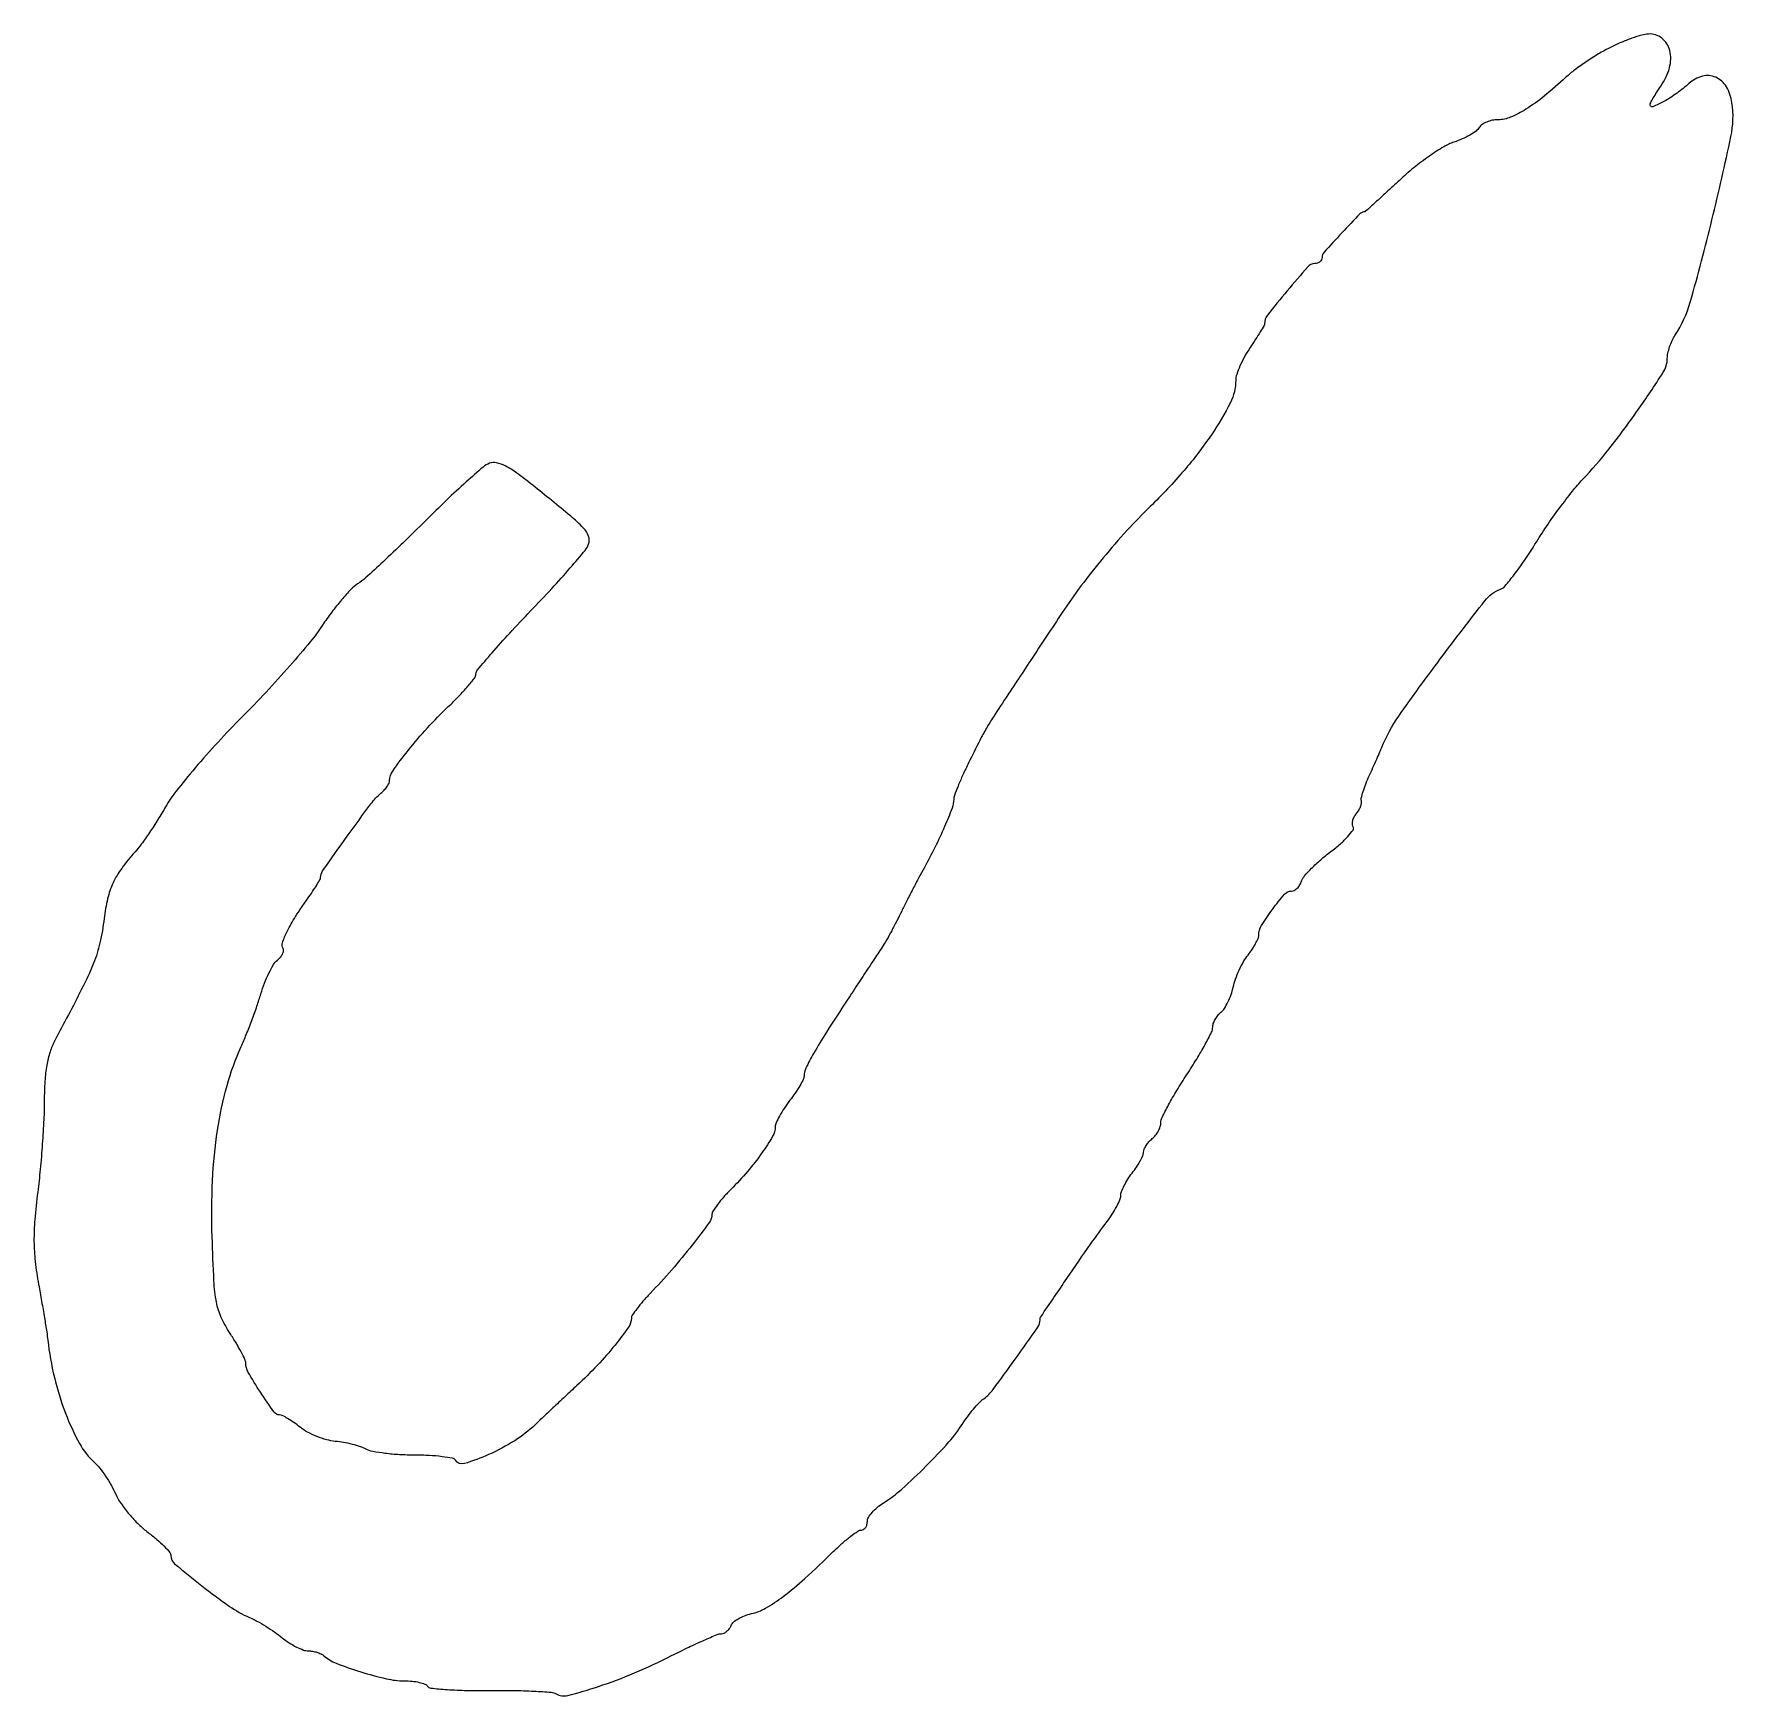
# Model space of a CAD drawing. Extents: x 0 to 295, y 0 to 289.
import ezdxf

# ---------------------------------------------------------------- set-up
doc = ezdxf.new("R2010")
doc.units = 0

msp = doc.modelspace()

# ---------------------------------------------------------------- linework, layer by layer
msp.add_lwpolyline([(273.986202, 286.516196, 0.018981), (272.03111, 285.437019, 0.012849), (269.885354, 284.067646, 0.012958), (267.877497, 282.635338, 0.0251), (266.364391, 281.371856, -0.015207), (262.589723, 278.091049, -0.031438), (259.415447, 275.814117, -0.040795), (256.749745, 274.43361, -0.099401), (254.590183, 274, 0.049638), (253.578091, 273.899275, 0.048329), (252.596144, 273.600923, 0.052367), (251.785839, 273.162248, 0.109927), (251.29969, 272.641439, -0.101895), (250.756516, 272.040686, -0.027739), (249.678415, 271.338751, -0.026854), (248.338857, 270.661702, -0.025052), (246.903426, 270.114522, 0.057195), (245.12931, 269.304387, 0.017154), (242.63584, 267.681653, 0.016953), (239.941471, 265.653967, 0.017615), (237.42598, 263.473083, -0.001054), (235.161668, 261.374669, -0.001725), (233.23364, 259.607718, -0.000176), (231.505435, 258.035948, -0.186539), (231.412432, 258, 0.203188), (230.572402, 257.643932, 0.004366), (227.425266, 254.334252, 0.004633), (224.351518, 250.982987, 0.18532), (224, 250.067152, -0.119804), (223.901054, 249.66013, -0.100688), (223.622077, 249.313476, -0.092014), (223.20484, 249.080669, -0.081538), (222.713455, 249, 0.215341), (221.526796, 248.464076, 0.0066), (217.939898, 244.284118, 0.007628), (214.511735, 240.051152, 0.167921), (214, 238.570383, -0.131288), (213.915364, 238.253611, -0.004594), (213.265625, 237.148116, -0.008267), (212.4579, 235.851358, -0.005656), (211.5, 234.404862, 0.022307), (210.543117, 232.84982, 0.022685), (209.734375, 231.224241, 0.023182), (209.163483, 229.752067, 0.081072), (209, 228.750431, -0.118192), (208.064914, 224.849887, -0.031164), (204.782039, 219.283882, -0.028824), (200.012591, 213.046734, -0.022094), (194.132911, 206.793846, 0.014805), (190.101308, 202.629643, 0.011678), (185.981742, 197.897063, 0.011735), (182.11487, 193.010551, 0.015606), (178.847803, 188.38314, -0.000051), (176.136024, 184.276858, -0.000049), (173.384097, 180.111586, -0.000048), (170.955015, 176.436518, -0.000175), (169.411222, 174.103112, 0.002187), (166.890608, 170.259746, 0.013175), (165.643001, 168.223671, 0.013738), (164.525432, 166.157989, 0.002507), (162.581687, 162.268406, 0.007823), (161.592953, 160.183223, 0.010228), (160.758371, 158.245392, 0.008039), (160.123291, 156.608681, 0.088747), (160, 155.919535, -0.091902), (159.722888, 154.424617, -0.010233), (158.408404, 151.19971, -0.012757), (156.724109, 147.556291, -0.012721), (154.854655, 144, 0.00498), (153.966547, 142.372223, 0.002697), (152.904837, 140.353125, 0.002686), (151.846082, 138.285917, 0.004239), (150.962401, 136.5, -0.00572), (150.128137, 134.826445, -0.005091), (149.223375, 133.105684, -0.005114), (148.378031, 131.574621, -0.015677), (147.76261, 130.561903, -0.001163), (147.000375, 129.397806, -0.000159), (145.402687, 126.971812, -0.000183), (143.508062, 124.099216, -0.000154), (141.501856, 121.061903, 0.003811), (137.872291, 115.478519, 0.013348), (135.658056, 111.80217, 0.017458), (134.321464, 109.237914, 0.111859), (134, 107.818971, -0.119525), (133.86756, 107.272859, -0.014485), (133.265625, 106.183513, -0.016534), (132.457341, 104.913677, -0.012924), (131.5, 103.588887, 0.016853), (130.542893, 102.242261, 0.019956), (129.734375, 100.906482, 0.019199), (129.14759, 99.739755, 0.107308), (129, 99.05998, -0.134079), (128.546615, 97.399637, -0.020715), (126.674219, 94.507557, -0.022472), (124.171053, 91.288394, -0.020484), (121.31392, 88.201862, 0.015409), (120.044861, 86.858517, 0.020079), (118.973464, 85.549759, 0.018101), (118.179139, 84.412411, 0.144354), (118, 83.804854, -0.160169), (117.554673, 82.450337, -0.007282), (114.56029, 78.510127, -0.012498), (111.016264, 74.210834, -0.01252), (107.263868, 70.096599, 0.01208), (106.013728, 68.728333, 0.016459), (104.958761, 67.432364, 0.013312), (104.157955, 66.319385, 0.150389), (104, 65.806107, -0.153964), (103.497134, 64.211755, -0.017173), (101.176862, 61.130268, -0.019902), (98.10646, 57.626263, -0.015955), (94.538775, 54.100065, 0.0008), (92.469862, 52.175595, 0.000744), (90.356092, 50.197193, 0.000741), (88.481747, 48.432413, 0.002514), (87.266679, 47.273358, -0.051999), (83.730645, 44.512366, -0.035071), (79.207255, 42.105931, -0.030136), (74.992687, 40.526527, -0.341273), (73.429592, 41.113922, 0.211877), (72.918684, 41.463186, 0.014279), (71.131481, 41.739715, 0.018536), (68.907969, 41.935633, 0.012705), (66.375242, 42, -0.014635), (63.740261, 42.077141, -0.016215), (61.203354, 42.308541, -0.015742), (59.062073, 42.642839, -0.076409), (57.905917, 43.050352, 0.042799), (56.917229, 43.475198, 0.018024), (55.527662, 43.881192, 0.017677), (54.002729, 44.210789, 0.022009), (52.565721, 44.403782, -0.045293), (51.073775, 44.675297, -0.027747), (49.378673, 45.248386, -0.02769), (47.749921, 46.008946, -0.043598), (46.459203, 46.853431, 0.013988), (45.351861, 47.675388, 0.017659), (44.281453, 48.369445, 0.015885), (43.359261, 48.883068, 0.119667), (42.877686, 49, -0.242922), (41.89479, 49.507481, -0.00978), (39.564744, 52.927859, -0.013116), (37.435762, 56.383042, -0.132262), (37, 58.001568, 0.110213), (36.862563, 58.617498, 0.011658), (36.201832, 59.943109, 0.013953), (35.323397, 61.500306, 0.010772), (34.282832, 63.148799, -0.03956), (32.742827, 65.931104, -0.060845), (31.917566, 68.553299, -0.033324), (31.482413, 72.263783, -0.004743), (31.170735, 79.930098, -0.019062), (31.239142, 89.739929, -0.026559), (32.099725, 98.475461, -0.029647), (33.753011, 106.210199, -0.03888), (36.212853, 113, 0.010523), (37.093419, 115.058283, 0.006301), (38.057034, 117.538239, 0.006307), (38.954291, 120.031894, 0.010898), (39.628704, 122.130175, -0.020039), (40.265283, 123.993155, -0.021244), (41.038103, 125.762468, -0.021435), (41.82968, 127.221265, -0.084713), (42.492146, 127.993482, 0.044807), (43.025082, 128.523102, 0.059468), (43.399434, 129.094274, 0.073378), (43.570377, 129.619096, 0.182476), (43.494296, 130.009229, -0.225074), (43.382593, 131.013212, -0.031218), (44.210223, 133.001818, -0.027685), (45.6508, 135.564269, -0.013552), (47.75, 138.668445, 0.007672), (48.611954, 139.911309, 0.010805), (49.339063, 141.047172, 0.007264), (49.908578, 142.011927, 0.130418), (50, 142.35646, -0.154526), (50.360269, 143.49435, -0.002115), (54.631547, 149.509277, -0.004252), (58.756344, 155.16399, -0.05991), (60.48028, 156.983634, 0.033454), (61.061845, 157.535947, 0.035257), (61.553582, 158.151777, 0.037688), (61.896513, 158.73976, 0.11365), (62, 159.189167, -0.15514), (62.529674, 160.855164, -0.013806), (65.202581, 164.420817, -0.018057), (68.552522, 168.342111, -0.01773), (72.196448, 172.036303, 0.0115), (74.036528, 173.855866, 0.016083), (75.588957, 175.570321, 0.012402), (76.778974, 177.045298, 0.164991), (77, 177.696877, -0.176603), (77.264251, 178.421695, -0.003695), (79.790565, 181.381225, -0.008133), (82.859054, 184.808308, -0.005331), (86.499795, 188.660574, 0.005517), (90.1806, 192.55813, 0.007717), (93.376892, 196.127314, 0.00496), (95.972844, 199.178353, 0.095658), (96.571053, 200.262196, 0.166308), (96.548749, 201.655273, 0.103507), (95.68359, 203.060423, 0.031141), (93.426453, 205.164714, 0.002303), (86.877476, 210.49863, 0.012717), (84.110946, 212.616908, 0.039127), (82.101985, 213.848103, 0.061559), (80.569745, 214.405052, 0.148056), (79.377476, 214.323494, 0.086865), (78.243131, 213.650345, 0.005447), (75.30602, 211.075549, 0.007903), (71.870537, 207.897709, 0.005779), (68.153654, 204.265886, -0.004008), (64.401533, 200.573563, -0.00501), (60.857587, 197.209729, -0.004079), (57.835781, 194.444159, -0.038257), (56.440636, 193.369147, 0.05689), (55.286262, 192.409201, 0.014814), (53.667419, 190.614097, 0.014864), (51.932962, 188.444794, 0.014688), (50.323307, 186.167839, -0.025938), (48.209878, 183.316527, -0.007556), (44.667866, 179.152287, -0.007572), (40.531159, 174.576873, -0.008035), (36.337623, 170.220004, 0.009698), (32.197427, 165.889821, 0.009646), (28.220613, 161.394609, 0.009534), (24.897602, 157.334779, 0.03681), (23.077838, 154.636046, -0.010218), (21.752854, 152.426235, -0.008801), (20.272868, 150.158178, -0.008892), (18.857167, 148.147814, -0.025198), (17.776539, 146.816157, 0.02537), (15.451416, 143.948893, 0.049067), (13.953576, 141.407542, 0.050592), (13.007397, 138.675734, 0.028758), (12.398448, 135.228138, -0.026323), (11.673303, 131.002752, -0.040338), (10.564562, 127.459025, -0.02281), (8.492902, 122.935551, -0.003382), (3.840124, 114.038558, 0.045592), (3.009866, 112.060999, 0.032957), (2.440134, 109.737715, 0.027643), (2.107553, 106.963653, 0.016013), (2, 103.606283, -0.012149), (1.919719, 100.302732, -0.005812), (1.66422, 96.064862, -0.005758), (1.294843, 91.643759, -0.00817), (0.85692, 87.72219, 0.011231), (0.351552, 82.930859, 0.023212), (0.21527, 79.168873, 0.025552), (0.431315, 75.648831, 0.017078), (1.020897, 71.654465, -0.002111), (1.542057, 68.732043, -0.002251), (2.027189, 65.867249, -0.002138), (2.422816, 63.399624, -0.010477), (2.611132, 62, 0.03116), (3.758838, 55.512214, 0.031904), (5.697939, 49.269676, 0.034084), (8.123049, 44.02489, 0.084632), (10.741663, 40.720362, -0.044081), (11.620734, 39.778383, -0.018459), (12.638222, 38.370636, -0.018093), (13.622442, 36.775211, -0.022395), (14.415757, 35.220362, 0.045045), (15.34675, 33.583112, 0.02383), (16.770339, 31.728694, 0.023516), (18.419527, 29.956249, 0.033443), (20.054266, 28.558173, -0.016216), (21.565499, 27.353271, -0.022091), (22.840941, 26.165799, -0.019791), (23.790872, 25.119895, -0.176234), (24, 24.545, 0.221664), (24.654624, 23.140941, 0.007937), (29.384221, 19.297681, 0.014771), (34.207715, 15.729104, 0.049631), (37.635401, 13.819704, -0.023946), (38.93565, 13.180439, -0.012611), (40.488875, 12.270277, -0.012519), (42.035867, 11.25606, -0.01883), (43.326725, 10.288929, 0.02677), (44.535507, 9.412894, 0.026883), (45.829312, 8.672373, 0.027896), (47.023653, 8.152827, 0.088867), (47.876725, 8, -0.042012), (48.606213, 7.938597, -0.033688), (49.372851, 7.754802, -0.034785), (50.062593, 7.485534, -0.069903), (50.55, 7.165284, 0.087839), (52.690447, 5.865703, 0.017037), (56.976337, 4.367141, 0.018614), (61.438945, 3.155739, 0.057023), (64.548065, 2.8, -0.024406), (65.913047, 2.733333, -0.031244), (67.155065, 2.532806, -0.03243), (68.136052, 2.242869, -0.167801), (68.567735, 1.890403, 0.233549), (69.140997, 1.532313, 0.007188), (71.996834, 1.288689, 0.012735), (75.455305, 1.132056, 0.008303), (79.451845, 1.119321, -0.006536), (83.489838, 1.120726, -0.009275), (87.079423, 1.008437, -0.005884), (90.069814, 0.82403, -0.120634), (90.923415, 0.547332, 0.204759), (92.94698, 0.242245, 0.016149), (98.279789, 1.813836, 0.02064), (104.524935, 4.165656, 0.016857), (111, 7.175658, -0.005577), (113.9563, 8.631891, -0.007799), (116.632635, 9.862387, -0.005026), (118.895573, 10.833307, -0.096329), (119.643011, 10.987296, 0.107268), (120.120242, 11.096438, 0.065571), (120.608717, 11.409194, 0.061148), (121.033937, 11.867292, 0.065002), (121.325442, 12.405704, -0.125034), (121.739437, 12.99155, -0.044357), (122.582086, 13.590814, -0.040649), (123.665385, 14.1118, -0.037722), (124.845899, 14.466154, 0.077129), (127.328074, 15.429349, 0.031013), (130.367977, 17.447686, 0.022645), (134.156384, 20.596149, 0.008936), (139.086713, 25.25, -0.01258), (140.630735, 26.686307, -0.017062), (142.09941, 27.898437, -0.014043), (143.362947, 28.815424, -0.151059), (143.959945, 29, 0.140685), (144.356558, 29.113848, 0.099878), (144.694484, 29.433853, 0.085011), (144.922086, 29.912434, 0.068684), (145, 30.476947, -0.134522), (145.188181, 31.163736, -0.043506), (145.807813, 32.028321, -0.039745), (146.697636, 32.913102, -0.035387), (147.75, 33.684211, 0.041505), (150.961526, 36.098273, 0.014346), (155.186128, 40.083357, 0.014332), (159.173183, 44.30174, 0.041839), (161.578986, 47.5, -0.019573), (162.431462, 48.744903, -0.016131), (163.433278, 50.004666, -0.016432), (164.429206, 51.102085, -0.041142), (165.242689, 51.813757, 0.073988), (166.853122, 53.420369, 0.004947), (170.697075, 58.703704, 0.002951), (174.610888, 64.265658, 0.152999), (175, 65.507506, -0.150252), (175.186512, 66.114159, -0.000493), (179.654833, 72.680221, -0.003008), (183.791928, 78.668957, -0.009608), (186.652607, 82.594391, 0.019461), (187.552799, 83.882196, 0.021618), (188.316985, 85.192702, 0.021589), (188.867349, 86.357163, 0.095924), (189.022236, 87.094391, -0.088049), (189.15921, 87.801037, -0.025415), (189.612376, 88.821477, -0.024715), (190.249897, 89.939677, -0.024057), (191, 91, 0.019412), (191.750199, 92.039841, 0.021755), (192.387624, 93.096844, 0.021684), (192.847833, 94.035623, 0.098496), (192.977764, 94.627555, -0.09801), (193.091478, 95.147997, -0.040011), (193.434093, 95.789577, -0.037617), (193.924396, 96.440371, -0.039322), (194.5, 97, 0.052506), (195.073976, 97.588202, 0.042616), (195.559375, 98.324154, 0.044203), (195.891366, 99.08898, 0.080469), (196, 99.759616, -0.114286), (196.212813, 100.678512, -0.009842), (197.321875, 102.835872, -0.012576), (198.776487, 105.37826, -0.009426), (200.5, 108.104913, 0.008783), (202.223617, 110.823987, 0.011893), (203.678125, 113.343135, 0.008953), (204.795319, 115.478985, 0.116529), (205, 116.345296, -0.08225), (205.103756, 116.971768, -0.044041), (205.421743, 117.690993, -0.042309), (205.886354, 118.386591, -0.051202), (206.435721, 118.946653, 0.076778), (207.03583, 119.624262, 0.029558), (207.653737, 120.72257, 0.028418), (208.194463, 122.013925, 0.031194), (208.566039, 123.319098, -0.033), (208.967703, 124.710859, -0.021201), (209.605818, 126.266162, -0.021304), (210.363474, 127.741825, -0.037006), (211.130318, 128.884859, 0.019544), (211.846032, 129.875164, 0.022166), (212.450781, 130.878561, 0.022063), (212.884561, 131.767551, 0.10282), (213, 132.322979, -0.137786), (213.468176, 133.989652, -0.022488), (215.361144, 136.80063, -0.019468), (217.481924, 139.441722, -0.215633), (218.682612, 139.993167, 0.127482), (219.178844, 140.124843, 0.066946), (219.69174, 140.512055, 0.059782), (220.142847, 141.080261, 0.056405), (220.457252, 141.75, -0.094898), (220.957089, 142.632279, -0.018918), (222.187386, 143.97292, -0.019387), (223.762418, 145.4452, -0.016995), (225.515711, 146.859939, 0.018389), (227.185767, 148.215216, 0.029082), (228.500587, 149.507219, 0.028682), (229.386412, 150.605657, 0.302469), (229.404981, 151.153744, -0.130582), (229.266693, 151.610679, -0.067084), (229.326707, 152.210124, -0.059554), (229.563152, 152.852444, -0.055316), (229.948997, 153.438545, 0.038228), (230.359906, 154.018643, 0.040475), (230.668881, 154.643875, 0.044018), (230.841487, 155.222092, 0.120838), (230.82525, 155.64474, -0.130178), (230.814829, 156.165481, -0.015834), (231.123088, 157.276892, -0.017921), (231.587237, 158.597167, -0.013885), (232.183101, 160, 0.001638), (232.841369, 161.45, 0.001611), (233.493885, 162.9125, 0.001582), (234.057708, 164.198213, 0.006144), (234.394641, 165, -0.056267), (237.321068, 170.382996, -0.008469), (244.543123, 180.344594, -0.005157), (252.2862, 190.434429, -0.136579), (255, 192.431659, 0.128047), (255.804633, 193.003282, 0.011329), (257.376051, 194.963498, 0.014226), (259.156114, 197.432579, 0.010606), (260.982301, 200.25068, -0.011297), (262.976823, 203.31924, -0.008955), (265.264872, 206.545512, -0.009072), (267.495886, 209.462537, -0.022256), (269.266972, 211.5, 0.023322), (273.862012, 216.808972, 0.014069), (278.824426, 223.492613, 0.008746), (283.225113, 230.022157, 0.142381), (283.980075, 232.527494, -0.050242), (284.081791, 233.446547, -0.027667), (284.379328, 234.538835, -0.027309), (284.807593, 235.624061, -0.039072), (285.311254, 236.527494, 0.078277), (287.978279, 242.335899, 0.008513), (291.735978, 256.622936, 0.007991), (295.032555, 271.080652, 0.088714), (295.216777, 276.976365, 0.097679), (294.241975, 279.72799, 0.155845), (292.392491, 281.37112, 0.170629), (290.064134, 281.555862, 0.120546), (287.740109, 280.289985, -0.030113), (285.683533, 278.63206, -0.028226), (283.399084, 277.19397, -0.02706), (281.460336, 276.254351, -0.535955), (281, 276.560446, -0.118705), (281.090744, 276.937287, -0.011036), (281.548378, 277.785679, -0.013706), (282.151844, 278.782983, -0.010342), (282.866818, 279.84563, 0.086401), (284.352298, 282.996387, 0.126713), (284.401397, 286.044854, 0.170338), (283.04032, 288.152446, 0.178906), (280.690983, 288.894341, 0.057524), (279.553542, 288.707151, 0.015706), (277.817673, 288.152176, 0.015667), (275.875067, 287.393833, 0.015725)], format="xyb", close=True)

doc.saveas('drawing.dxf')
